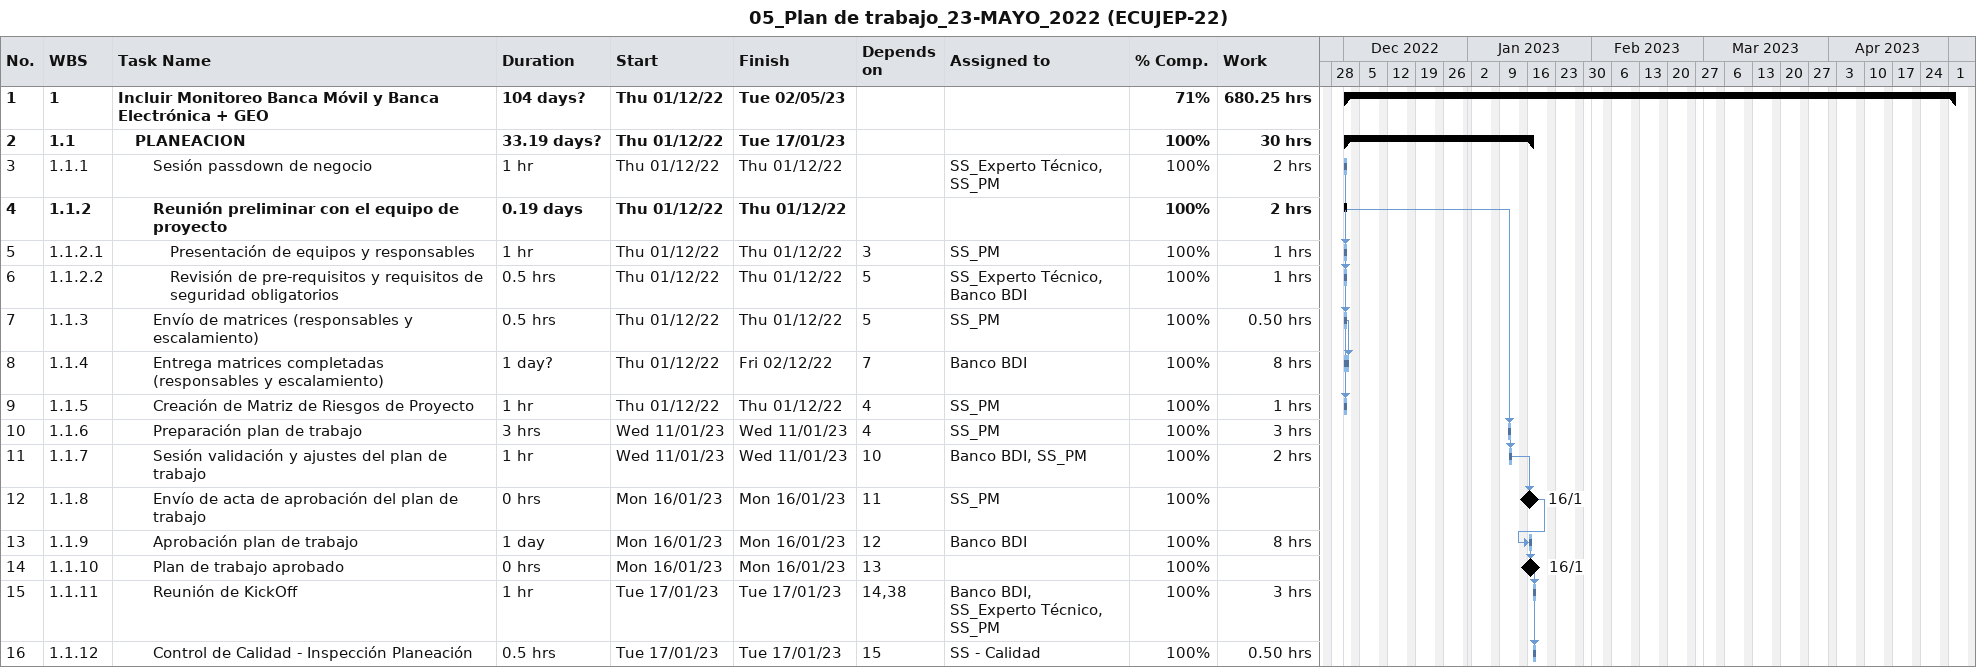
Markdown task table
05_Plan de trabajo_23-MAYO_2022 (ECUJEP-22)

| ID | WBS | Task | Duration | Start | Finish | Predecessors | Resources | % complete | Work (h) |
|---|---|---|---|---|---|---|---|---|---|
| 1 | 1 | **Incluir Monitoreo Banca Móvil y Banca Electrónica + GEO** | 104d? | 2022-12-01 | 2023-05-02 |  |  | 71 | 680.25 |
| 2 | 1.1 | **PLANEACION** | 33.19d? | 2022-12-01 | 2023-01-17 |  |  | 100 | 30 |
| 3 | 1.1.1 | Sesión passdown de negocio | 1h | 2022-12-01 | 2022-12-01 |  | SS_Experto Técnico, SS_PM | 100 | 2 |
| 4 | 1.1.2 | **Reunión preliminar con el equipo de proyecto** | 0.19d | 2022-12-01 | 2022-12-01 |  |  | 100 | 2 |
| 5 | 1.1.2.1 | Presentación de equipos y responsables | 1h | 2022-12-01 | 2022-12-01 | 3 | SS_PM | 100 | 1 |
| 6 | 1.1.2.2 | Revisión de pre-requisitos y requisitos de seguridad obligatorios | 0.5h | 2022-12-01 | 2022-12-01 | 5 | SS_Experto Técnico, Banco BDI | 100 | 1 |
| 7 | 1.1.3 | Envío de matrices (responsables y escalamiento) | 0.5h | 2022-12-01 | 2022-12-01 | 5 | SS_PM | 100 | 0.50 |
| 8 | 1.1.4 | Entrega matrices completadas (responsables y escalamiento) | 1d? | 2022-12-01 | 2022-12-02 | 7 | Banco BDI | 100 | 8 |
| 9 | 1.1.5 | Creación de Matriz de Riesgos de Proyecto | 1h | 2022-12-01 | 2022-12-01 | 4 | SS_PM | 100 | 1 |
| 10 | 1.1.6 | Preparación plan de trabajo | 3h | 2023-01-11 | 2023-01-11 | 4 | SS_PM | 100 | 3 |
| 11 | 1.1.7 | Sesión validación y ajustes del plan de trabajo | 1h | 2023-01-11 | 2023-01-11 | 10 | Banco BDI, SS_PM | 100 | 2 |
| 12 | 1.1.8 | Envío de acta de aprobación del plan de trabajo | 0h | 2023-01-16 | 2023-01-16 | 11 | SS_PM | 100 |  |
| 13 | 1.1.9 | Aprobación plan de trabajo | 1d | 2023-01-16 | 2023-01-16 | 12 | Banco BDI | 100 | 8 |
| 14 | 1.1.10 | Plan de trabajo aprobado | 0h | 2023-01-16 | 2023-01-16 | 13 |  | 100 |  |
| 15 | 1.1.11 | Reunión de KickOff | 1h | 2023-01-17 | 2023-01-17 | 14, 38 | Banco BDI, SS_Experto Técnico, SS_PM | 100 | 3 |
| 16 | 1.1.12 | Control de Calidad - Inspección Planeación | 0.5h | 2023-01-17 | 2023-01-17 | 15 | SS - Calidad | 100 | 0.50 |
